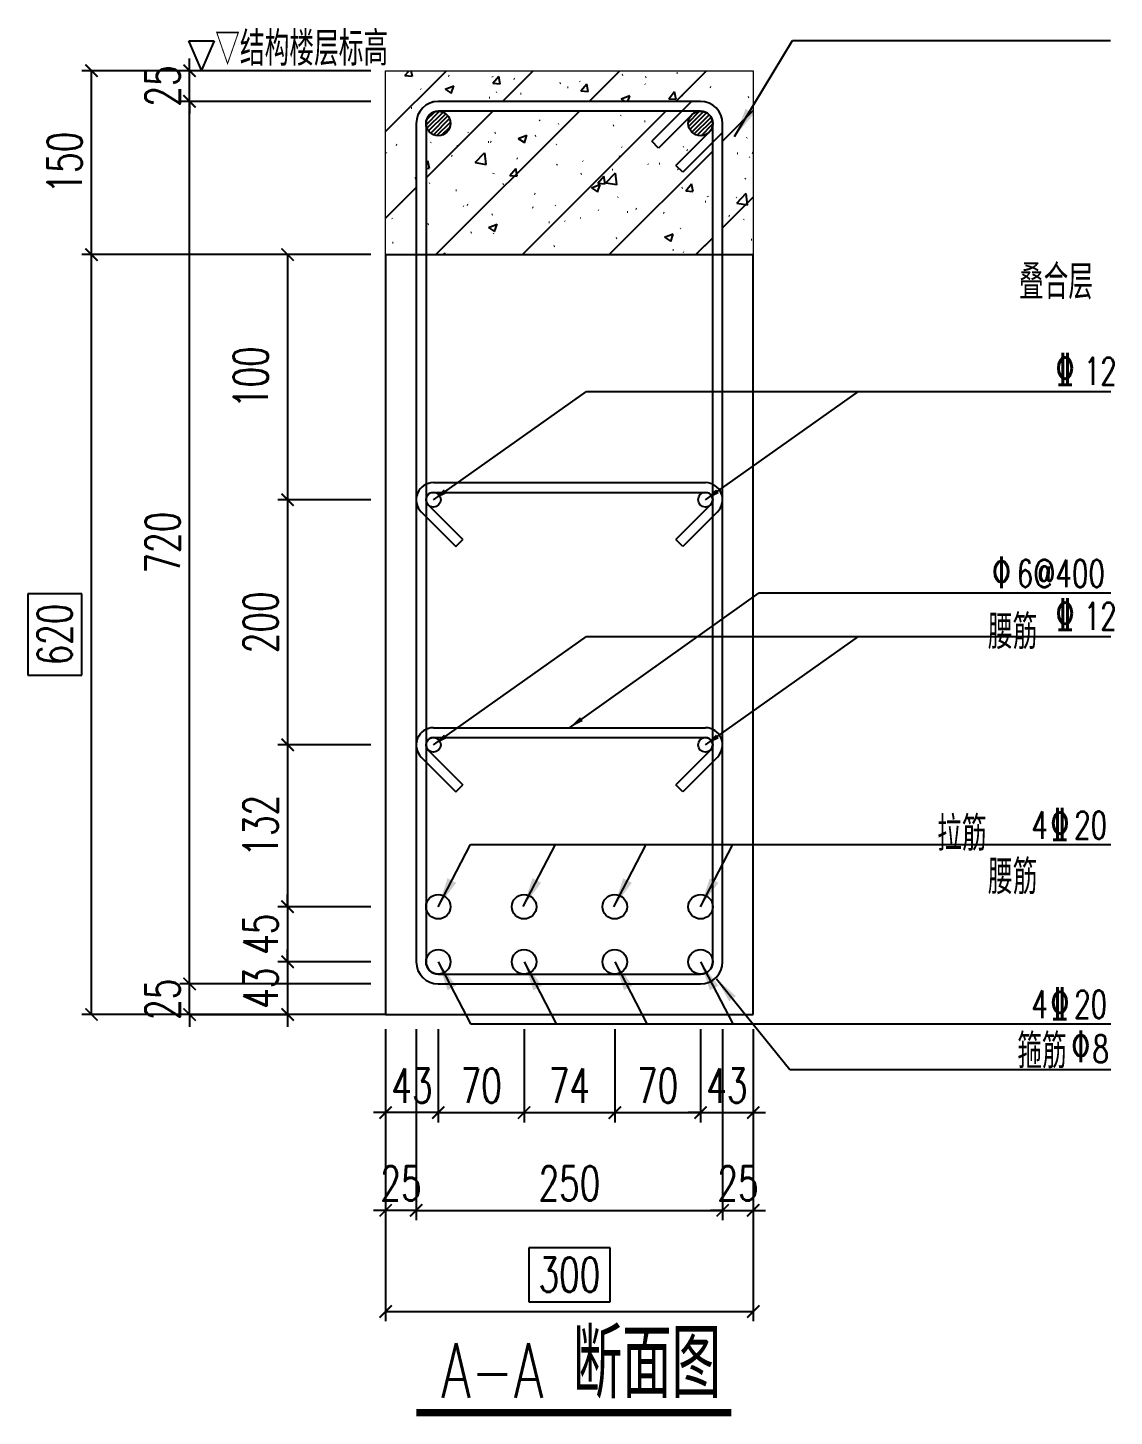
# Model space of a CAD drawing. Header units: inches. Extents: x 280713 to 330889, y 163288 to 177285.
# Drawn here: x 328664 to 330880, y 171034 to 173866 of the extents above; entities that cross this region are included whole.
import ezdxf
from ezdxf.enums import TextEntityAlignment as Align

# ---------------------------------------------------------------- set-up
doc = ezdxf.new("R2010")
doc.units = ezdxf.units.IN
for name, color, linetype in [('PC梁箍筋', 3, 'Continuous'), ('PC梁钢筋', 6, 'Continuous'), ('填充', 8, 'Continuous'), ('尺寸', 7, 'Continuous'), ('文字', 7, 'Continuous'), ('箍筋', 3, 'Continuous'), ('预制构件', 30, 'Continuous')]:
    doc.layers.add(name, color=color, linetype=linetype)
doc.layers.add('现浇剖面轮廓', color=5, linetype='Continuous', lineweight=13)
doc.styles.get("Standard").update_dxf_attribs({"font": 'tssdeng.shx', "width": 0.7, "bigfont": 'hztxt.shx'})
doc.styles.add('中文标注', font='standard.shx', dxfattribs={"bigfont": 'gbcbig.shx'})
doc.styles.add('尺寸123', font='simplex1.shx', dxfattribs={"width": 0.7, "height": 70, "bigfont": 'gbcbig.shx'})
doc.styles.add('尺寸用', font='', dxfattribs={"width": 0.7, "height": 40})
doc.styles.add('钢筋符号', font='tssdeng.shx', dxfattribs={"width": 0.7, "height": 75})
doc.styles.get('尺寸用').set_extended_font_data('SimSun')
doc.dimstyles.new('1', dxfattribs={"dimtxt": 2.5, "dimasz": 60, "dimexe": 25, "dimexo": 50, "dimgap": 5, "dimtad": 1, "dimtxsty": 'Standard', "dimblk": 'ARCHTICK', "dimcen": 2.5, "dimadec": 0, "dimazin": 0, "dimtfac": 1, "dimtmove": 0, "dimatfit": 3, "dimfxl": 1, "dimarcsym": 0})
doc.dimstyles.new('S-30', dxfattribs={"dimscale": 30, "dimtxt": 3.5, "dimasz": 1, "dimexe": 1, "dimexo": 3, "dimtad": 1, "dimdec": 1, "dimdsep": 46, "dimtxsty": '尺寸用', "dimblk": 'ARCHTICK', "dimcen": 1.75, "dimaunit": 1, "dimadec": 1, "dimazin": 0, "dimtfac": 1, "dimtdec": 1, "dimtix": 1, "dimtmove": 2, "dimatfit": 3, "dimfxl": 1, "dimarcsym": 0})
doc.dimstyles.new('S-5', dxfattribs={"dimscale": 30, "dimtxt": 3.5, "dimasz": 1, "dimexe": 1, "dimexo": 3, "dimgap": 4, "dimtad": 1, "dimdec": 1, "dimlfac": 0.2, "dimdsep": 46, "dimtxsty": '尺寸123', "dimblk": 'ARCHTICK', "dimcen": 1.75, "dimaunit": 1, "dimadec": 1, "dimazin": 0, "dimtfac": 1, "dimtdec": 1, "dimtix": 1, "dimtmove": 2, "dimatfit": 3, "dimfxl": 1, "dimarcsym": 0})
doc.dimstyles.new('s-8', dxfattribs={"dimscale": 10, "dimtxt": 3.5, "dimasz": 2.5, "dimexe": 2, "dimexo": 3, "dimgap": 2, "dimtad": 1, "dimdec": 1, "dimlfac": 0.4, "dimdsep": 46, "dimtxsty": '尺寸123', "dimblk": 'ARCHTICK', "dimcen": 1.75, "dimaunit": 1, "dimadec": 0, "dimazin": 0, "dimtfac": 1, "dimtdec": 1, "dimtix": 1, "dimtmove": 2, "dimatfit": 3, "dimfxl": 1, "dimarcsym": 0})
doc.dimstyles.new('副本 s-8', dxfattribs={"dimscale": 10, "dimtxt": 3.5, "dimasz": 2.5, "dimexe": 2, "dimexo": 3, "dimgap": -2, "dimtad": 1, "dimdec": 1, "dimlfac": 0.4, "dimdsep": 46, "dimtxsty": '尺寸123', "dimblk": 'ARCHTICK', "dimcen": 1.75, "dimaunit": 1, "dimadec": 0, "dimazin": 0, "dimtfac": 1, "dimtdec": 1, "dimtix": 1, "dimtmove": 2, "dimatfit": 3, "dimfxl": 1, "dimarcsym": 0})
pattern_1 = [(45, (0, 0), (-88.388348, 88.388348), []), (50, (0, 0), (179.315046, -15.688034), [18.75, -206.25]), (355, (0, 0), (-34.68783, 188.04803), [15, -165]), (100.4514, (14.94, -1.3), (144.627345, 172.359886), [15.93505, -175.28553]), (46.1842, (0, 50), (266.81026, -41.37975), [28.125, -309.375]), (96.6356, (22.23, 46.55), (233.66568, 243.52947), [23.90257, -262.92825]), (351.1842, (0, 50), (233.66549, 243.52965), [22.5, -247.5]), (21, (25, 37.5), (149.226763, -100.65472), [18.75, -206.25]), (326, (25, 37.5), (60.82883, 181.28751), [15, -165]), (71.4514, (37.44, 29.11), (210.05566, 80.632624), [15.93505, -175.28553]), (37.5, (0, 0), (3.039964, 83.223463), [1.25, -163, 1.25, -167.5, 1.25, -165.625]), (7.5, (0, 0), (65.767384, 98.602928), [1.25, -95.5, 1.25, -159.25, 1.25, -63.125]), (327.5, (-55.75, 0), (133.455609, -5.638718), [1.25, -62.5, 1.25, -195, 1.25, -258.75]), (317.5, (-80.75, 0), (145.796542, 25.026246), [1.25, -81.25, 1.25, -129.5, 1.25, -183.75])]

# ---------------------------------------------------------------- blocks, each defined once
blk = doc.blocks.new('_ArchTick')
at = {"color": 0, "linetype": 'ByBlock', "const_width": 0.15}
blk.add_lwpolyline([(-0.5, -0.5), (0.5, 0.5)], dxfattribs=at)
blk = doc.blocks.new('sanjiaoxing')
for p, q in [((241601.3, 38058.2), (241661.5, 38083.6)), ((241661.5, 38083.6), (241661.5, 38031.9)), ((241661.5, 38031.9), (241601.3, 38058.2))]:
    blk.add_line(p, q)
blk = doc.blocks.new('*D388')
at = {"layer": 'Defpoints', "color": 0, "transparency": 16777216}
for p in [(328794, 173777.9), (329394, 173777.9), (329394, 173402.9)]:
    blk.add_point(p, dxfattribs=at)
at = {"layer": '尺寸', "color": 0, "lineweight": -2, "transparency": 16777216}
for p, q in [((329364, 173777.9), (328774, 173777.9)), ((328794, 173402.9), (328794, 173777.9)), ((329364, 173402.9), (328774, 173402.9))]:
    blk.add_line(p, q, dxfattribs=at)
at = {"layer": '尺寸', "color": 0, "lineweight": -2, "transparency": 16777216, "xscale": 25, "yscale": 25, "zscale": 25}
for p, rotation in [((328794, 173777.9), 90), ((328794, 173402.9), 270)]:
    blk.add_blockref('_ArchTick', p, dxfattribs=dict(at, rotation=rotation))
at = {"layer": '尺寸', "color": 0, "transparency": 16777216, "insert": (328739, 173590.4), "char_height": 70, "attachment_point": 5, "rotation": 90, "style": '尺寸123'}
blk.add_mtext('150', dxfattribs=at)
blk = doc.blocks.new('*D389')
at = {"layer": 'Defpoints', "color": 0, "transparency": 16777216}
for p in [(329394, 173402.9), (329194, 172902.9), (329394, 172902.9)]:
    blk.add_point(p, dxfattribs=at)
at = {"layer": '尺寸', "color": 0, "lineweight": -2, "transparency": 16777216}
for p, q in [((329364, 173402.9), (329184, 173402.9)), ((329194, 173402.9), (329194, 172902.9)), ((329364, 172902.9), (329184, 172902.9))]:
    blk.add_line(p, q, dxfattribs=at)
at = {"layer": '尺寸', "color": 0, "lineweight": -2, "transparency": 16777216, "xscale": 25, "yscale": 25, "zscale": 25}
for p, rotation in [((329194, 173402.9), 90), ((329194, 172902.9), 270)]:
    blk.add_blockref('_ArchTick', p, dxfattribs=dict(at, rotation=rotation))
at = {"layer": '尺寸', "color": 0, "transparency": 16777216, "insert": (329119, 173152.9), "char_height": 70, "attachment_point": 5, "rotation": 90, "style": '尺寸123'}
blk.add_mtext('100', dxfattribs=at)
blk = doc.blocks.new('*D390')
at = {"layer": 'Defpoints', "color": 0, "transparency": 16777216}
for p in [(329394, 172902.9), (329194, 172402.9), (329394, 172402.9)]:
    blk.add_point(p, dxfattribs=at)
at = {"layer": '尺寸', "color": 0, "lineweight": -2, "transparency": 16777216}
for p, q in [((329364, 172902.9), (329174, 172902.9)), ((329194, 172902.9), (329194, 172402.9)), ((329364, 172402.9), (329174, 172402.9))]:
    blk.add_line(p, q, dxfattribs=at)
at = {"layer": '尺寸', "color": 0, "lineweight": -2, "transparency": 16777216, "xscale": 25, "yscale": 25, "zscale": 25}
for p, rotation in [((329194, 172902.9), 90), ((329194, 172402.9), 270)]:
    blk.add_blockref('_ArchTick', p, dxfattribs=dict(at, rotation=rotation))
at = {"layer": '尺寸', "color": 0, "transparency": 16777216, "insert": (329139, 172652.9), "char_height": 70, "attachment_point": 5, "rotation": 90, "style": '尺寸123'}
blk.add_mtext('200', dxfattribs=at)
blk = doc.blocks.new('*D391')
at = {"layer": 'Defpoints', "color": 0, "transparency": 16777216}
for p in [(329394, 172402.9), (329194, 172072.9), (329394, 172072.9)]:
    blk.add_point(p, dxfattribs=at)
at = {"layer": '尺寸', "color": 0, "lineweight": -2, "transparency": 16777216}
for p, q in [((329364, 172402.9), (329174, 172402.9)), ((329194, 172402.9), (329194, 172072.9)), ((329364, 172072.9), (329174, 172072.9))]:
    blk.add_line(p, q, dxfattribs=at)
at = {"layer": '尺寸', "color": 0, "lineweight": -2, "transparency": 16777216, "xscale": 25, "yscale": 25, "zscale": 25}
for p, rotation in [((329194, 172402.9), 90), ((329194, 172072.9), 270)]:
    blk.add_blockref('_ArchTick', p, dxfattribs=dict(at, rotation=rotation))
at = {"layer": '尺寸', "color": 0, "transparency": 16777216, "insert": (329139, 172237.9), "char_height": 70, "attachment_point": 5, "rotation": 90, "style": '尺寸123'}
blk.add_mtext('132', dxfattribs=at)
blk = doc.blocks.new('*D392')
at = {"layer": 'Defpoints', "color": 0, "transparency": 16777216}
for p in [(329394, 172072.9), (329194, 171960.4), (329394, 171960.4)]:
    blk.add_point(p, dxfattribs=at)
at = {"layer": '尺寸', "color": 0, "lineweight": -2, "transparency": 16777216}
for p, q in [((329194, 172072.9), (329194, 172097.9)), ((329364, 172072.9), (329174, 172072.9)), ((329194, 172072.9), (329194, 171960.4)), ((329364, 171960.4), (329174, 171960.4)), ((329194, 171960.4), (329194, 171935.4))]:
    blk.add_line(p, q, dxfattribs=at)
at = {"layer": '尺寸', "color": 0, "lineweight": -2, "transparency": 16777216, "xscale": 25, "yscale": 25, "zscale": 25}
for p, rotation in [((329194, 172072.9), 270), ((329194, 171960.4), 90)]:
    blk.add_blockref('_ArchTick', p, dxfattribs=dict(at, rotation=rotation))
at = {"layer": '尺寸', "color": 0, "transparency": 16777216, "insert": (329139, 172016.6), "char_height": 70, "attachment_point": 5, "rotation": 90, "style": '尺寸123'}
blk.add_mtext('45', dxfattribs=at)
blk = doc.blocks.new('*D393')
at = {"layer": 'Defpoints', "color": 0, "transparency": 16777216}
for p in [(329394, 171960.4), (329194, 171852.9), (329394, 171852.9)]:
    blk.add_point(p, dxfattribs=at)
at = {"layer": '尺寸', "color": 0, "lineweight": -2, "transparency": 16777216}
for p, q in [((329194, 171960.4), (329194, 171985.4)), ((329364, 171960.4), (329174, 171960.4)), ((329194, 171960.4), (329194, 171852.9)), ((329364, 171852.9), (329174, 171852.9)), ((329194, 171852.9), (329194, 171827.9))]:
    blk.add_line(p, q, dxfattribs=at)
at = {"layer": '尺寸', "color": 0, "lineweight": -2, "transparency": 16777216, "xscale": 25, "yscale": 25, "zscale": 25}
for p, rotation in [((329194, 171960.4), 270), ((329194, 171852.9), 90)]:
    blk.add_blockref('_ArchTick', p, dxfattribs=dict(at, rotation=rotation))
at = {"layer": '尺寸', "color": 0, "transparency": 16777216, "insert": (329139, 171906.6), "char_height": 70, "attachment_point": 5, "rotation": 90, "style": '尺寸123'}
blk.add_mtext('43', dxfattribs=at)
blk = doc.blocks.new('*D394')
at = {"layer": 'Defpoints', "color": 0, "transparency": 16777216}
for p in [(328794, 173402.9), (329394, 173402.9), (329394, 171852.9)]:
    blk.add_point(p, dxfattribs=at)
at = {"layer": '尺寸', "color": 0, "lineweight": -2, "transparency": 16777216}
for p, q in [((329364, 173402.9), (328774, 173402.9)), ((328794, 171852.9), (328794, 173402.9)), ((328774, 172710.9), (328664, 172710.9)), ((328664, 172710.9), (328664, 172544.9)), ((328774, 172544.9), (328774, 172710.9)), ((328664, 172544.9), (328774, 172544.9)), ((329364, 171852.9), (328774, 171852.9))]:
    blk.add_line(p, q, dxfattribs=at)
at = {"layer": '尺寸', "color": 0, "lineweight": -2, "transparency": 16777216, "xscale": 25, "yscale": 25, "zscale": 25}
for p, rotation in [((328794, 173402.9), 90), ((328794, 171852.9), 270)]:
    blk.add_blockref('_ArchTick', p, dxfattribs=dict(at, rotation=rotation))
at = {"layer": '尺寸', "color": 0, "transparency": 16777216, "insert": (328719, 172627.9), "char_height": 70, "attachment_point": 5, "rotation": 90, "style": '尺寸123'}
blk.add_mtext('620', dxfattribs=at)
blk = doc.blocks.new('*D395')
at = {"layer": 'Defpoints', "color": 0, "transparency": 16777216}
for p in [(329394, 171852.9), (329456.5, 171852.9), (329394, 171453.5)]:
    blk.add_point(p, dxfattribs=at)
at = {"layer": '尺寸', "color": 0, "lineweight": -2, "transparency": 16777216}
for p, q in [((329394, 171822.9), (329394, 171433.5)), ((329456.5, 171822.9), (329456.5, 171433.5)), ((329394, 171453.5), (329369, 171453.5)), ((329456.5, 171453.5), (329394, 171453.5)), ((329456.5, 171453.5), (329481.5, 171453.5))]:
    blk.add_line(p, q, dxfattribs=at)
at = {"layer": '尺寸', "color": 0, "lineweight": -2, "transparency": 16777216, "xscale": 25, "yscale": 25, "zscale": 25}
blk.add_blockref('_ArchTick', (329394, 171453.5), dxfattribs=at)
at = {"layer": '尺寸', "color": 0, "lineweight": -2, "transparency": 16777216, "xscale": 25, "yscale": 25, "zscale": 25, "rotation": 180}
blk.add_blockref('_ArchTick', (329456.5, 171453.5), dxfattribs=at)
at = {"layer": '尺寸', "color": 0, "transparency": 16777216, "insert": (329425.2, 171508.5), "char_height": 70, "attachment_point": 5, "style": '尺寸123'}
blk.add_mtext('25', dxfattribs=at)
blk = doc.blocks.new('*D396')
at = {"layer": 'Defpoints', "color": 0, "transparency": 16777216}
for p in [(329456.5, 171852.9), (330081.5, 171852.9), (330081.5, 171453.5)]:
    blk.add_point(p, dxfattribs=at)
at = {"layer": '尺寸', "color": 0, "lineweight": -2, "transparency": 16777216}
for p, q in [((329456.5, 171822.9), (329456.5, 171433.5)), ((330081.5, 171822.9), (330081.5, 171433.5)), ((329456.5, 171453.5), (330081.5, 171453.5))]:
    blk.add_line(p, q, dxfattribs=at)
at = {"layer": '尺寸', "color": 0, "lineweight": -2, "transparency": 16777216, "xscale": 25, "yscale": 25, "zscale": 25, "rotation": 180}
blk.add_blockref('_ArchTick', (329456.5, 171453.5), dxfattribs=at)
at = {"layer": '尺寸', "color": 0, "lineweight": -2, "transparency": 16777216, "xscale": 25, "yscale": 25, "zscale": 25}
blk.add_blockref('_ArchTick', (330081.5, 171453.5), dxfattribs=at)
at = {"layer": '尺寸', "color": 0, "transparency": 16777216, "insert": (329769, 171508.5), "char_height": 70, "attachment_point": 5, "style": '尺寸123'}
blk.add_mtext('250', dxfattribs=at)
blk = doc.blocks.new('*D397')
at = {"layer": 'Defpoints', "color": 0, "transparency": 16777216}
for p in [(330081.5, 171852.9), (330144, 171852.9), (330144, 171453.5)]:
    blk.add_point(p, dxfattribs=at)
at = {"layer": '尺寸', "color": 0, "lineweight": -2, "transparency": 16777216}
for p, q in [((330081.5, 171822.9), (330081.5, 171433.5)), ((330144, 171822.9), (330144, 171433.5)), ((330081.5, 171453.5), (330056.5, 171453.5)), ((330081.5, 171453.5), (330144, 171453.5)), ((330144, 171453.5), (330169, 171453.5))]:
    blk.add_line(p, q, dxfattribs=at)
at = {"layer": '尺寸', "color": 0, "lineweight": -2, "transparency": 16777216, "xscale": 25, "yscale": 25, "zscale": 25}
blk.add_blockref('_ArchTick', (330081.5, 171453.5), dxfattribs=at)
at = {"layer": '尺寸', "color": 0, "lineweight": -2, "transparency": 16777216, "xscale": 25, "yscale": 25, "zscale": 25, "rotation": 180}
blk.add_blockref('_ArchTick', (330144, 171453.5), dxfattribs=at)
at = {"layer": '尺寸', "color": 0, "transparency": 16777216, "insert": (330112.7, 171508.5), "char_height": 70, "attachment_point": 5, "style": '尺寸123'}
blk.add_mtext('25', dxfattribs=at)
blk = doc.blocks.new('*D398')
at = {"layer": 'Defpoints', "color": 0, "transparency": 16777216}
for p in [(329394, 171852.9), (329501.5, 171852.9), (329394, 171652.9)]:
    blk.add_point(p, dxfattribs=at)
at = {"layer": '尺寸', "color": 0, "lineweight": -2, "transparency": 16777216}
for p, q in [((329394, 171822.9), (329394, 171632.9)), ((329501.5, 171822.9), (329501.5, 171632.9)), ((329394, 171652.9), (329369, 171652.9)), ((329501.5, 171652.9), (329394, 171652.9)), ((329501.5, 171652.9), (329526.5, 171652.9))]:
    blk.add_line(p, q, dxfattribs=at)
at = {"layer": '尺寸', "color": 0, "lineweight": -2, "transparency": 16777216, "xscale": 25, "yscale": 25, "zscale": 25}
blk.add_blockref('_ArchTick', (329394, 171652.9), dxfattribs=at)
at = {"layer": '尺寸', "color": 0, "lineweight": -2, "transparency": 16777216, "xscale": 25, "yscale": 25, "zscale": 25, "rotation": 180}
blk.add_blockref('_ArchTick', (329501.5, 171652.9), dxfattribs=at)
at = {"layer": '尺寸', "color": 0, "transparency": 16777216, "insert": (329447.7, 171707.9), "char_height": 70, "attachment_point": 5, "style": '尺寸123'}
blk.add_mtext('43', dxfattribs=at)
blk = doc.blocks.new('*D399')
at = {"layer": 'Defpoints', "color": 0, "transparency": 16777216}
for p in [(329501.5, 171852.9), (329676.5, 171852.9), (329676.5, 171652.9)]:
    blk.add_point(p, dxfattribs=at)
at = {"layer": '尺寸', "color": 0, "lineweight": -2, "transparency": 16777216}
for p, q in [((329501.5, 171822.9), (329501.5, 171632.9)), ((329676.5, 171822.9), (329676.5, 171632.9)), ((329501.5, 171652.9), (329676.5, 171652.9))]:
    blk.add_line(p, q, dxfattribs=at)
at = {"layer": '尺寸', "color": 0, "lineweight": -2, "transparency": 16777216, "xscale": 25, "yscale": 25, "zscale": 25, "rotation": 180}
blk.add_blockref('_ArchTick', (329501.5, 171652.9), dxfattribs=at)
at = {"layer": '尺寸', "color": 0, "lineweight": -2, "transparency": 16777216, "xscale": 25, "yscale": 25, "zscale": 25}
blk.add_blockref('_ArchTick', (329676.5, 171652.9), dxfattribs=at)
at = {"layer": '尺寸', "color": 0, "transparency": 16777216, "insert": (329589, 171707.9), "char_height": 70, "attachment_point": 5, "style": '尺寸123'}
blk.add_mtext('70', dxfattribs=at)
blk = doc.blocks.new('*D400')
at = {"layer": 'Defpoints', "color": 0, "transparency": 16777216}
for p in [(329676.5, 171852.9), (329861.5, 171852.9), (329861.5, 171652.9)]:
    blk.add_point(p, dxfattribs=at)
at = {"layer": '尺寸', "color": 0, "lineweight": -2, "transparency": 16777216}
for p, q in [((329676.5, 171822.9), (329676.5, 171632.9)), ((329861.5, 171822.9), (329861.5, 171632.9)), ((329676.5, 171652.9), (329861.5, 171652.9))]:
    blk.add_line(p, q, dxfattribs=at)
at = {"layer": '尺寸', "color": 0, "lineweight": -2, "transparency": 16777216, "xscale": 25, "yscale": 25, "zscale": 25, "rotation": 180}
blk.add_blockref('_ArchTick', (329676.5, 171652.9), dxfattribs=at)
at = {"layer": '尺寸', "color": 0, "lineweight": -2, "transparency": 16777216, "xscale": 25, "yscale": 25, "zscale": 25}
blk.add_blockref('_ArchTick', (329861.5, 171652.9), dxfattribs=at)
at = {"layer": '尺寸', "color": 0, "transparency": 16777216, "insert": (329769, 171707.9), "char_height": 70, "attachment_point": 5, "style": '尺寸123'}
blk.add_mtext('74', dxfattribs=at)
blk = doc.blocks.new('*D401')
at = {"layer": 'Defpoints', "color": 0, "transparency": 16777216}
for p in [(329861.5, 171852.9), (330036.5, 171852.9), (330036.5, 171652.9)]:
    blk.add_point(p, dxfattribs=at)
at = {"layer": '尺寸', "color": 0, "lineweight": -2, "transparency": 16777216}
for p, q in [((329861.5, 171822.9), (329861.5, 171632.9)), ((330036.5, 171822.9), (330036.5, 171632.9)), ((329861.5, 171652.9), (330036.5, 171652.9))]:
    blk.add_line(p, q, dxfattribs=at)
at = {"layer": '尺寸', "color": 0, "lineweight": -2, "transparency": 16777216, "xscale": 25, "yscale": 25, "zscale": 25, "rotation": 180}
blk.add_blockref('_ArchTick', (329861.5, 171652.9), dxfattribs=at)
at = {"layer": '尺寸', "color": 0, "lineweight": -2, "transparency": 16777216, "xscale": 25, "yscale": 25, "zscale": 25}
blk.add_blockref('_ArchTick', (330036.5, 171652.9), dxfattribs=at)
at = {"layer": '尺寸', "color": 0, "transparency": 16777216, "insert": (329949, 171707.9), "char_height": 70, "attachment_point": 5, "style": '尺寸123'}
blk.add_mtext('70', dxfattribs=at)
blk = doc.blocks.new('*D402')
at = {"layer": 'Defpoints', "color": 0, "transparency": 16777216}
for p in [(330036.5, 171852.9), (330144, 171852.9), (330144, 171652.9)]:
    blk.add_point(p, dxfattribs=at)
at = {"layer": '尺寸', "color": 0, "lineweight": -2, "transparency": 16777216}
for p, q in [((330036.5, 171822.9), (330036.5, 171632.9)), ((330144, 171822.9), (330144, 171632.9)), ((330036.5, 171652.9), (330011.5, 171652.9)), ((330036.5, 171652.9), (330144, 171652.9)), ((330144, 171652.9), (330169, 171652.9))]:
    blk.add_line(p, q, dxfattribs=at)
at = {"layer": '尺寸', "color": 0, "lineweight": -2, "transparency": 16777216, "xscale": 25, "yscale": 25, "zscale": 25}
blk.add_blockref('_ArchTick', (330036.5, 171652.9), dxfattribs=at)
at = {"layer": '尺寸', "color": 0, "lineweight": -2, "transparency": 16777216, "xscale": 25, "yscale": 25, "zscale": 25, "rotation": 180}
blk.add_blockref('_ArchTick', (330144, 171652.9), dxfattribs=at)
at = {"layer": '尺寸', "color": 0, "transparency": 16777216, "insert": (330090.2, 171707.9), "char_height": 70, "attachment_point": 5, "style": '尺寸123'}
blk.add_mtext('43', dxfattribs=at)
blk = doc.blocks.new('*D403')
at = {"layer": 'Defpoints', "color": 0, "transparency": 16777216}
for p in [(329394, 171852.9), (330144, 171852.9), (330144, 171247.2)]:
    blk.add_point(p, dxfattribs=at)
at = {"layer": '尺寸', "color": 0, "lineweight": -2, "transparency": 16777216}
for p, q in [((329394, 171822.9), (329394, 171227.2)), ((330144, 171822.9), (330144, 171227.2)), ((329852, 171377.2), (329686, 171377.2)), ((329686, 171377.2), (329686, 171267.2)), ((329852, 171267.2), (329852, 171377.2)), ((329394, 171247.2), (330144, 171247.2)), ((329686, 171267.2), (329852, 171267.2))]:
    blk.add_line(p, q, dxfattribs=at)
at = {"layer": '尺寸', "color": 0, "lineweight": -2, "transparency": 16777216, "xscale": 25, "yscale": 25, "zscale": 25, "rotation": 180}
blk.add_blockref('_ArchTick', (329394, 171247.2), dxfattribs=at)
at = {"layer": '尺寸', "color": 0, "lineweight": -2, "transparency": 16777216, "xscale": 25, "yscale": 25, "zscale": 25}
blk.add_blockref('_ArchTick', (330144, 171247.2), dxfattribs=at)
at = {"layer": '尺寸', "color": 0, "transparency": 16777216, "insert": (329769, 171322.2), "char_height": 70, "attachment_point": 5, "style": '尺寸123'}
blk.add_mtext('300', dxfattribs=at)
blk = doc.blocks.new('*D404')
at = {"layer": 'Defpoints', "color": 0, "transparency": 16777216}
for p in [(328994, 171915.4), (329394, 171915.4), (329394, 171852.9)]:
    blk.add_point(p, dxfattribs=at)
at = {"layer": '尺寸', "color": 0, "lineweight": -2, "transparency": 16777216}
for p, q in [((328994, 171915.4), (328994, 171940.4)), ((329364, 171915.4), (328974, 171915.4)), ((328994, 171852.9), (328994, 171915.4)), ((329364, 171852.9), (328974, 171852.9)), ((328994, 171852.9), (328994, 171827.9))]:
    blk.add_line(p, q, dxfattribs=at)
at = {"layer": '尺寸', "color": 0, "lineweight": -2, "transparency": 16777216, "xscale": 25, "yscale": 25, "zscale": 25}
for p, rotation in [((328994, 171915.4), 270), ((328994, 171852.9), 90)]:
    blk.add_blockref('_ArchTick', p, dxfattribs=dict(at, rotation=rotation))
at = {"layer": '尺寸', "color": 0, "transparency": 16777216, "insert": (328939, 171884.1), "char_height": 70, "attachment_point": 5, "rotation": 90, "style": '尺寸123'}
blk.add_mtext('25', dxfattribs=at)
blk = doc.blocks.new('*D405')
at = {"layer": 'Defpoints', "color": 0, "transparency": 16777216}
for p in [(328994, 173715.4), (329394, 173715.4), (329394, 171915.4)]:
    blk.add_point(p, dxfattribs=at)
at = {"layer": '尺寸', "color": 0, "lineweight": -2, "transparency": 16777216}
for p, q in [((329364, 173715.4), (328974, 173715.4)), ((328994, 171915.4), (328994, 173715.4)), ((329364, 171915.4), (328974, 171915.4))]:
    blk.add_line(p, q, dxfattribs=at)
at = {"layer": '尺寸', "color": 0, "lineweight": -2, "transparency": 16777216, "xscale": 25, "yscale": 25, "zscale": 25}
for p, rotation in [((328994, 173715.4), 90), ((328994, 171915.4), 270)]:
    blk.add_blockref('_ArchTick', p, dxfattribs=dict(at, rotation=rotation))
at = {"layer": '尺寸', "color": 0, "transparency": 16777216, "insert": (328939, 172815.4), "char_height": 70, "attachment_point": 5, "rotation": 90, "style": '尺寸123'}
blk.add_mtext('720', dxfattribs=at)
blk = doc.blocks.new('*D406')
at = {"layer": 'Defpoints', "color": 0, "transparency": 16777216}
for p in [(328994, 173777.9), (329394, 173777.9), (329394, 173715.4)]:
    blk.add_point(p, dxfattribs=at)
at = {"layer": '尺寸', "color": 0, "lineweight": -2, "transparency": 16777216}
for p, q in [((328994, 173777.9), (328994, 173802.9)), ((329364, 173777.9), (328974, 173777.9)), ((328994, 173715.4), (328994, 173777.9)), ((329364, 173715.4), (328974, 173715.4)), ((328994, 173715.4), (328994, 173690.4))]:
    blk.add_line(p, q, dxfattribs=at)
at = {"layer": '尺寸', "color": 0, "lineweight": -2, "transparency": 16777216, "xscale": 25, "yscale": 25, "zscale": 25}
for p, rotation in [((328994, 173777.9), 270), ((328994, 173715.4), 90)]:
    blk.add_blockref('_ArchTick', p, dxfattribs=dict(at, rotation=rotation))
at = {"layer": '尺寸', "color": 0, "transparency": 16777216, "insert": (328939, 173746.6), "char_height": 70, "attachment_point": 5, "rotation": 90, "style": '尺寸123'}
blk.add_mtext('25', dxfattribs=at)

msp = doc.modelspace()

# ---------------------------------------------------------------- hatches: boundary and pattern name
at = {"layer": '填充'}
h = msp.add_hatch(dxfattribs=at)
h.set_pattern_fill('钢筋混凝土', color=256, scale=25, style=0, pattern_type=2)
h.set_pattern_definition(pattern_1)
h.paths.add_polyline_path([(329393.96, 173777.87), (329393.96, 173402.87), (329456.46, 173402.87), (329456.46, 173670.37, -0.4142136), (329501.46, 173715.37), (330036.46, 173715.37, -0.4142136), (330081.46, 173670.37), (330081.46, 173402.87), (330143.96, 173402.87), (330143.96, 173777.87)])
h = msp.add_hatch(dxfattribs=at)
h.set_pattern_fill('钢筋混凝土', color=256, scale=25, style=0, pattern_type=2)
h.set_pattern_definition(pattern_1)
h.paths.add_polyline_path([(330061.46, 173402.87), (330061.46, 173631.66), (330000.5, 173570.7), (329986.36, 173584.84), (330061.46, 173659.95), (330061.46, 173670.37, -1), (330011.46, 173670.37, -0.4142136), (330036.46, 173695.37), (330026.04, 173695.37), (329950.94, 173620.26), (329936.79, 173634.4), (329997.76, 173695.37), (329501.46, 173695.37, -0.4142136), (329526.46, 173670.37, -1), (329476.46, 173670.37), (329476.46, 173402.87)], flags=17)
h = msp.add_hatch(dxfattribs=at)
h.set_pattern_fill('ANSI31', color=256, scale=50, style=0)
h.set_pattern_definition([(45, (786124.768, 465834.098), (-4.41941738, 4.41941738), [])])
h.paths.add_polyline_path([(329476.46, 173670.37, 1), (329526.46, 173670.37, 1)])
h.paths.add_polyline_path([(330036.46, 173695.37, 0.4142136), (330011.46, 173670.37, 1), (330061.46, 173670.37, 0.4142136)])

# ---------------------------------------------------------------- linework, layer by layer
at = {"layer": 'PC梁箍筋'}
for p, q in [((330036.46, 173715.37), (329501.46, 173715.37)), ((330036.46, 173695.37), (329501.46, 173695.37)), ((329456.46, 173670.37), (329456.46, 171960.37)), ((329476.46, 173670.37), (329476.46, 171960.37)), ((330061.46, 171960.37), (330061.46, 173670.37)), ((330081.46, 171960.37), (330081.46, 173670.37)), ((329491.46, 172937.87), (330046.46, 172937.87)), ((329491.46, 172917.87), (330046.46, 172917.87)), ((329491.46, 172437.87), (330046.46, 172437.87)), ((329491.46, 172417.87), (330046.46, 172417.87)), ((329501.46, 171935.37), (330036.46, 171935.37)), ((329501.46, 171915.37), (330036.46, 171915.37))]:
    msp.add_line(p, q, dxfattribs=at)
for centre, radius, start, end in [((329501.46, 173670.37), 45, 90, 180), ((330036.46, 173670.37), 45, 0, 90), ((329501.46, 173670.37), 25, 90, 180), ((330036.46, 173670.37), 25, 0, 90), ((329491.46, 172902.87), 35, 90, 225), ((330046.46, 172902.87), 35, 315, 90), ((329491.46, 172902.87), 15, 90, 225), ((330046.46, 172902.87), 15, 315, 90), ((329491.46, 172402.87), 35, 90, 225), ((330046.46, 172402.87), 35, 315, 90), ((329491.46, 172402.87), 15, 90, 225), ((330046.46, 172402.87), 15, 315, 90), ((329501.46, 171960.37), 45, 180, 270), ((329501.46, 171960.37), 25, 180, 270), ((330036.46, 171960.37), 45, 270, 0), ((330036.46, 171960.37), 25, 270, 0)]:
    msp.add_arc(centre, radius, start, end, dxfattribs=at)
at = {"layer": 'PC梁钢筋'}
for centre, radius in [((329491.46, 172902.87), 15), ((330046.46, 172902.87), 15), ((329491.46, 172402.87), 15), ((330046.46, 172402.87), 15), ((329501.46, 172072.87), 25), ((329676.46, 172072.87), 25), ((329861.46, 172072.87), 25), ((330036.46, 172072.87), 25), ((329501.46, 171960.37), 25), ((329676.46, 171960.37), 25), ((329861.46, 171960.37), 25), ((330036.46, 171960.37), 25)]:
    msp.add_circle(centre, radius, dxfattribs=at)
at = {"layer": '填充'}
for centre in [(329501.46, 173670.37), (330036.46, 173670.37)]:
    msp.add_circle(centre, 25, dxfattribs=at)
at = {"layer": '尺寸'}
for p, q in [((328993.96, 171852.87), (329193.96, 171852.87)), ((329193.96, 171852.87), (328993.96, 171852.87)), ((329393.96, 171852.87), (329193.96, 171852.87))]:
    msp.add_line(p, q, dxfattribs=at)
at = {"layer": '文字', "const_width": 15}
msp.add_lwpolyline([(330099.06, 171041.09), (329456.86, 171041.09)], dxfattribs=at)
at = {"layer": '现浇剖面轮廓'}
for p, q in [((329393.96, 173402.87), (329393.96, 173777.87)), ((329393.96, 173777.87), (330143.96, 173777.87)), ((330143.96, 173777.87), (330143.96, 173402.87))]:
    msp.add_line(p, q, dxfattribs=at)
at = {"layer": '箍筋'}
for p, q in [((330017.76, 173715.37), (329936.79, 173634.4)), ((330026.04, 173695.37), (329950.94, 173620.26)), ((330061.46, 173659.95), (329986.36, 173584.84)), ((329950.94, 173620.26), (329936.79, 173634.4)), ((330081.46, 173651.66), (330000.5, 173570.7)), ((330000.5, 173570.7), (329986.36, 173584.84)), ((329480.85, 172892.26), (329551.56, 172821.55)), ((330057.07, 172892.26), (329986.36, 172821.55)), ((329466.71, 172878.12), (329537.42, 172807.41)), ((330071.21, 172878.12), (330000.5, 172807.41)), ((329537.42, 172807.41), (329551.56, 172821.55)), ((330000.5, 172807.41), (329986.36, 172821.55)), ((329480.85, 172392.26), (329551.56, 172321.55)), ((330057.07, 172392.26), (329986.36, 172321.55)), ((329466.71, 172378.12), (329537.42, 172307.41)), ((330071.21, 172378.12), (330000.5, 172307.41)), ((329537.42, 172307.41), (329551.56, 172321.55)), ((330000.5, 172307.41), (329986.36, 172321.55))]:
    msp.add_line(p, q, dxfattribs=at)
at = {"layer": '预制构件'}
for p, q in [((329393.96, 173402.87), (329393.96, 171852.87)), ((329393.96, 173402.87), (330143.96, 173402.87)), ((330143.96, 171852.87), (330143.96, 173402.87)), ((329393.96, 171852.87), (330143.96, 171852.87))]:
    msp.add_line(p, q, dxfattribs=at)

# ---------------------------------------------------------------- block references
at = {"rotation": 90}
msp.add_blockref('sanjiaoxing', (367076.46, -67822.5), dxfattribs=at)

# ---------------------------------------------------------------- texts
at = {"layer": '文字', "style": '中文标注'}
for s, height, p in [('▽结构楼层标高', 70, (329046.35, 173787.99, 0)), ('断面图', 140, (329775.72, 171070.47))]:
    msp.add_text(s, height=height, dxfattribs=at).set_placement(p)
at = {"layer": '文字', "style": '尺寸123'}
for s, p in [('叠合层', (330837.22, 173291.15)), ('腰筋', (330723.65, 172577.29, 0)), ('拉筋', (330620.04, 172165.96, 0)), ('腰筋', (330723.65, 172077.34, 0))]:
    msp.add_text(s, height=70, dxfattribs=at).set_placement(p, align=Align.BOTTOM_RIGHT)
at = {"layer": '文字', "width": 0.7}
for s, height, style, p in [('\x84', 65, '钢筋符号', (330780.26, 173169.89, 0)), (' 12', 56, '尺寸123', (330838.4, 173165.23, 0)), ('\x82', 65, '钢筋符号', (330650.44, 172754.92, 0)), ('\x84', 65, '钢筋符号', (330780.26, 172669.93, 0)), (' 12', 56, '尺寸123', (330838.4, 172665.28, 0)), ('4  20 ', 56, '尺寸123', (330802.01, 172239.29, 0)), ('\x84', 65, '钢筋符号', (330769.58, 172241.83, 0)), ('4  20 ', 56, '尺寸123', (330802.01, 171873.63, 0)), ('\x84', 65, '钢筋符号', (330769.58, 171876.16, 0)), ('\x82', 65, '钢筋符号', (330812.18, 171787.95, 0))]:
    msp.add_text(s, height=height, dxfattribs=dict(at, style=style)).set_placement(p, align=Align.MIDDLE_CENTER)
at = {"layer": '文字', "style": '尺寸123', "width": 0.7}
for s, p in [('6@400', (330771.42, 172752.37)), ('8', (330852.73, 171782.83))]:
    msp.add_text(s, height=56, dxfattribs=at).set_placement(p, align=Align.MIDDLE)
at = {"layer": '文字', "style": '尺寸123'}
msp.add_text('箍筋', height=70, dxfattribs=at).set_placement((330733.03, 171781.85), align=Align.MIDDLE)
at = {"layer": '文字', "style": '尺寸123', "width": 0.7}
msp.add_text('A-A', height=112, dxfattribs=at).set_placement((329507.62, 171070.89))

# ---------------------------------------------------------------- dimensions: what is measured, and where the dimension line sits
at = {"layer": '尺寸'}
for base, p1, p2, dimstyle, override, picture, middle in [((328993.96, 173777.87), (329393.96, 173715.37), (329393.96, 173777.87), 's-8', {"dimtxt": 7}, '*D406', (328938.96, 173746.62)), ((328793.96, 173777.87), (329393.96, 173402.87), (329393.96, 173777.87), 's-8', {"dimtxt": 7}, '*D388', (328738.96, 173590.37)), ((328993.96, 173715.37), (329393.96, 171915.37), (329393.96, 173715.37), 's-8', {"dimtxt": 7}, '*D405', (328938.96, 172815.37)), ((328793.96, 173402.87), (329393.96, 171852.87), (329393.96, 173402.87), '副本 s-8', {"dimtxt": 7}, '*D394', (328718.96, 172627.87)), ((329193.96, 172902.87), (329393.96, 173402.87), (329393.96, 172902.87), 'S-5', {"dimscale": 10, "dimtxt": 14, "dimasz": 2.5, "dimtxsty": '尺寸123'}, '*D389', (329118.96, 173152.87)), ((329193.96, 172402.87), (329393.96, 172902.87), (329393.96, 172402.87), 's-8', {"dimtxt": 7}, '*D390', (329138.96, 172652.87)), ((329193.96, 172072.87), (329393.96, 172402.87), (329393.96, 172072.87), 's-8', {"dimtxt": 7}, '*D391', (329138.96, 172237.87)), ((329193.96, 171960.37), (329393.96, 172072.87), (329393.96, 171960.37), 's-8', {"dimtxt": 7}, '*D392', (329138.96, 172016.62)), ((329193.96, 171852.87), (329393.96, 171960.37), (329393.96, 171852.87), 's-8', {"dimtxt": 7}, '*D393', (329138.96, 171906.62)), ((328993.96, 171915.37), (329393.96, 171852.87), (329393.96, 171915.37), 's-8', {"dimtxt": 7}, '*D404', (328938.96, 171884.12))]:
    dim = msp.add_linear_dim(base=base, p1=p1, p2=p2, angle=90, dimstyle=dimstyle, override=override, dxfattribs=at)
    dim.commit()
    dim.dimension.update_dxf_attribs({"geometry": picture, "text_midpoint": middle})
for base, p1, p2, dimstyle, picture, middle in [((329393.96, 171453.49), (329456.46, 171852.87), (329393.96, 171852.87), 's-8', '*D395', (329425.21, 171508.49)), ((329393.96, 171652.87), (329501.46, 171852.87), (329393.96, 171852.87), 's-8', '*D398', (329447.71, 171707.87)), ((330143.96, 171247.24), (329393.96, 171852.87), (330143.96, 171852.87), '副本 s-8', '*D403', (329768.96, 171322.24)), ((330081.46, 171453.49), (329456.46, 171852.87), (330081.46, 171852.87), 's-8', '*D396', (329768.96, 171508.49)), ((329676.46, 171652.87), (329501.46, 171852.87), (329676.46, 171852.87), 's-8', '*D399', (329588.96, 171707.87)), ((329861.46, 171652.87), (329676.46, 171852.87), (329861.46, 171852.87), 's-8', '*D400', (329768.96, 171707.87)), ((330036.46, 171652.87), (329861.46, 171852.87), (330036.46, 171852.87), 's-8', '*D401', (329948.96, 171707.87)), ((330143.96, 171652.87), (330036.46, 171852.87), (330143.96, 171852.87), 's-8', '*D402', (330090.21, 171707.87)), ((330143.96, 171453.49), (330081.46, 171852.87), (330143.96, 171852.87), 's-8', '*D397', (330112.71, 171508.49))]:
    dim = msp.add_linear_dim(base=base, p1=p1, p2=p2, dimstyle=dimstyle, override={"dimtxt": 7}, dxfattribs=at)
    dim.commit()
    dim.dimension.update_dxf_attribs({"geometry": picture, "text_midpoint": middle})

# ---------------------------------------------------------------- leaders
for points in [[(329491.38, 172902.78), (329803.84, 173123.64), (330522.61, 173123.69)], [(330046.38, 172902.78), (330358.84, 173123.64), (330873.75, 173123.69)], [(329768.96, 172437.87), (330156.11, 172712.81), (330873.75, 172712.81)], [(329491.46, 172402.87), (329803.92, 172623.72), (330522.69, 172623.77)], [(330046.46, 172402.87), (330358.92, 172623.72), (330873.75, 172623.74)]]:
    msp.add_leader(points, dimstyle='S-5', override={"dimgap": 0.625, "dimtad": 0}, dxfattribs=at)
for points in [[(329501.46, 172072.87), (329567.05, 172199.45), (330370.17, 172199.45)], [(329674.86, 172073.12), (329740.44, 172199.7), (330276.07, 172199.7)], [(329859.86, 172072.87), (329925.44, 172199.45), (330873.75, 172199.45)], [(330036.46, 172072.87), (330102.05, 172199.45), (330370.17, 172199.45)], [(329501.46, 171960.37), (329567.05, 171833.78), (330370.17, 171833.78)], [(329676.46, 171960.37), (329742.05, 171833.78), (330370.17, 171833.78)], [(329861.46, 171960.37), (329927.05, 171833.78), (330370.17, 171833.78)], [(330036.46, 171960.37), (330102.05, 171833.78), (330873.75, 171833.78)]]:
    msp.add_leader(points, dimstyle='1', dxfattribs=at)
at = {"layer": '文字'}
msp.add_leader([(330105.97, 173643.66), (330223.84, 173839.75), (330872.65, 173839.75)], dimstyle='1', dxfattribs=at)
msp.add_leader([(330068.7, 171926.04, 0), (330218.85, 171740.46, 0), (330873.75, 171740.46, 0)], dimstyle='S-30', override={"dimasz": 1.75, "dimtad": 0}, dxfattribs=at)

doc.saveas('drawing.dxf')
